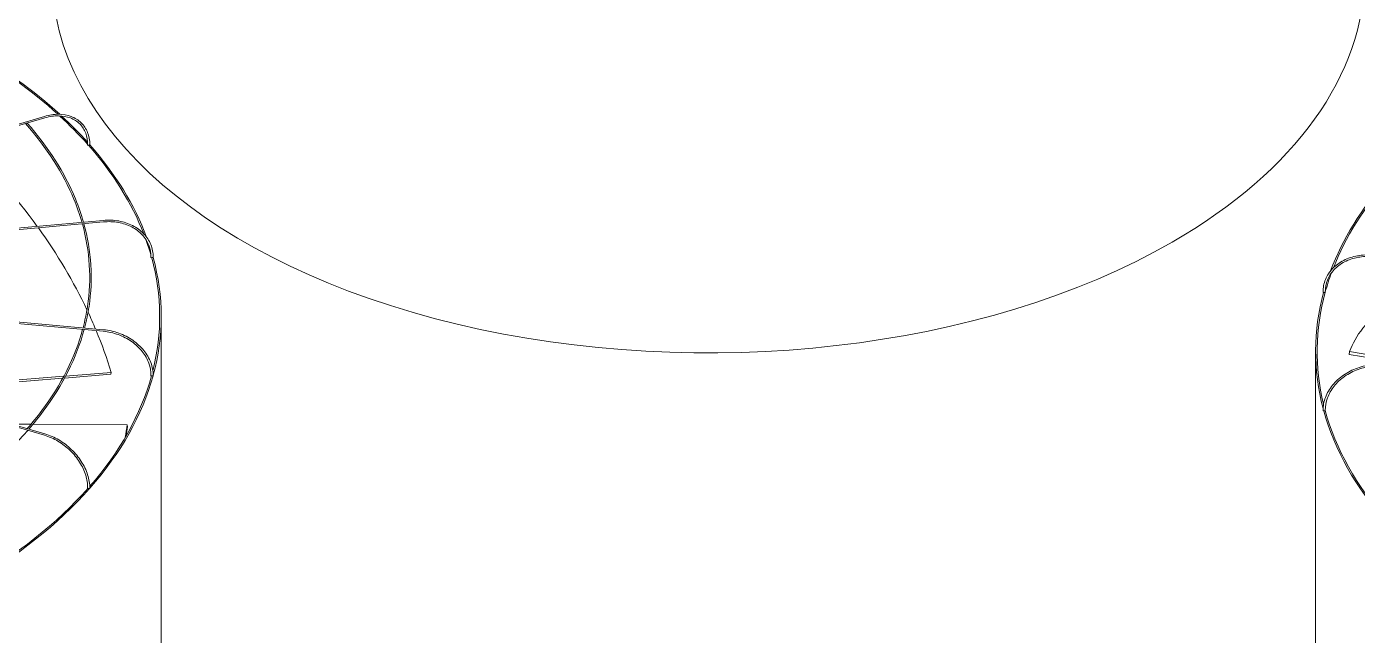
# Model space of a CAD drawing. Header units: millimetres. Extents: x -312439 to 477422, y -331570 to 212570.
# Drawn here: x 395179 to 395710, y 92959 to 93202 of the extents above; entities that cross this region are included whole.
import ezdxf

# ---------------------------------------------------------------- set-up
doc = ezdxf.new("R2010")
doc.units = ezdxf.units.MM

msp = doc.modelspace()

# ---------------------------------------------------------------- linework, layer by layer
at = {"color": 0, "linetype": 'Continuous', "lineweight": 0, "extrusion": (8.40036e-17, 0.816497, 0.57735)}
for p, q in [((394993.64, 93109.95), (395185.807, 93166.481)), ((394994.049, 93109.432), (395185.979, 93165.893)), ((394995.984, 93105.375), (395209.283, 93124.88)), ((394996.098, 93104.771), (395209.339, 93124.27)), ((394995.717, 93100.046), (395209.283, 93080.517)), ((395209.339, 93081.127), (394995.897, 93100.645)), ((394992.95, 93095.65), (395185.807, 93038.916)), ((395185.979, 93039.504), (394993.41, 93096.153)), ((395232.408, 92945.686), (395232.408, 93086.426)), ((395693.628, 92931.759), (395693.628, 93072.499)), ((395707.033, 93071.241), (395707.197, 93072.386)), ((395707.197, 93072.386), (395723.584, 93069.658)), ((395723.888, 93068.435), (395707.033, 93071.241)), ((395127.95, 93057.261), (395193.51, 93062.564)), ((395193.083, 93061.771), (395128.141, 93056.518)), ((395212.221, 93063.319), (395193.812, 93061.83)), ((395194.235, 93062.622), (395212.426, 93064.094)), ((395212.221, 93063.319), (395212.426, 93064.094)), ((395180.378, 93043.334), (395172.818, 93043.376)), ((395218.839, 93043.12), (395181.173, 93043.329)), ((395219.003, 93042.359), (395218.839, 93043.12))]:
    msp.add_line(p, q, dxfattribs=at)
at = {"color": 0, "linetype": 'Continuous', "lineweight": 0}
for centre, major_axis, ratio, start_param, end_param in [((395450.957, 93223.261), (262.225, 0), 0.5773503, 3.1415927, 5.4977871), ((395450.957, 93223.261), (262.225, 0), 0.5773503, 5.4977871, 6.2831853), ((394970.183, 93086.426), (-261.613, 0), 0.5773503, 3.7066773, 3.9265771), ((394970.183, 93086.426), (-262.225, 0), 0.5773503, 3.705131, 3.9265633), ((394970.183, 93086.426), (-261.613, 0), 0.5773503, 3.6151503, 3.7017035), ((394970.183, 93086.426), (-262.225, 0), 0.5773503, 3.6198551, 3.6998544), ((394970.388, 93044.517), (244.29, -64.884), 0.7560981, 0.7473423, 0.9452164), ((395203.31, 93155.1), (-0.306, 0.005), 0.5715189, 0, 0.4809344), ((395203.31, 93155.1), (-0.306, 0.005), 0.5715189, 0.4809344, 2.0517307), ((394970.183, 93086.426), (-261.613, 0), 0.5773503, 3.3623861, 3.6122993), ((395203.582, 93155.18), (-0.306, 0), 0.5773503, 1.5184711, 3.1415927), ((394970.183, 93086.426), (-262.225, 0), 0.5773503, 3.3525846, 3.6125039), ((395955.853, 93072.499), (-262.225, 0), 0.5773503, 5.8129334, 6.0685314), ((395955.853, 93072.499), (-261.613, 0), 0.5773503, 5.8119417, 6.0598961), ((394970.388, 93044.517), (244.29, -64.884), 0.7560981, 0.5676523, 0.7441319), ((394970.183, 93086.426), (-261.613, 0), 0.5773503, 3.3053341, 3.3466211), ((395228.618, 93110.13), (-0.306, 0.006), 0.5752952, 0, 0.1678974), ((395228.618, 93110.13), (-0.306, 0.006), 0.5752952, 0.1678974, 1.7386937), ((394970.183, 93086.426), (-261.613, 0), 0.5773503, 2.9976529, 3.2980059), ((395228.92, 93110.158), (-0.306, 0), 0.5773503, 1.2043118, 3.1415927), ((394970.183, 93086.426), (-262.225, 0), 0.5773503, 2.9856485, 3.2984345), ((395955.853, 93072.499), (-261.613, 0), 0.5773503, 6.0736106, 6.1250005), ((395955.853, 93072.499), (-262.225, 0), 0.5773503, 6.126925, 6.4343205), ((395955.853, 93072.499), (-261.613, 0), 0.5773503, 6.1262297, 6.4235661), ((395696.899, 93096.231), (0.306, 0), 0.5773503, 3.1415927, 5.0788735), ((395697.202, 93096.203), (0.306, 0.006), 0.5752952, 4.5444916, 6.1152879), ((395697.202, 93096.203), (0.306, 0.006), 0.5752952, 6.1152879, 6.2831853), ((394970.388, 93044.517), (244.29, -64.884), 0.7560981, 0.5274276, 0.562586), ((395956.018, 93030.961), (-250.189, 35.961), 0.3284711, 5.9728515, 6.2156373), ((394970.388, 93044.517), (244.29, -64.884), 0.7560981, 0.4379774, 0.5241031), ((394970.183, 93086.426), (-261.613, 0), 0.5773503, 2.6753447, 2.9836943), ((394970.183, 93086.426), (-262.225, 0), 0.5773503, 2.6707914, 2.9843582), ((395228.618, 93062.846), (-0.306, 0.006), 0.5792658, 0, 1.4246091), ((395228.92, 93062.818), (-0.306, 0), 0.5773503, 0.8901525, 3.1415927), ((395696.899, 93048.892), (0.306, 0), 0.5773503, 3.1415927, 5.3930328), ((395955.853, 93072.499), (-262.225, 0), 0.5773503, 0.15775, 0.4689102), ((395697.202, 93048.919), (0.306, 0.006), 0.5792658, 4.8585762, 6.2831853), ((395955.853, 93072.499), (-261.613, 0), 0.5773503, 0.1573017, 0.4645126), ((394970.018, 93044.503), (247.048, 53.431), 0.7719474, 5.9775334, 6.0030301), ((394970.183, 93043.742), (247.048, 53.431), 0.7719474, 5.9850347, 6.0030301), ((394970.183, 93086.426), (-262.225, 0), 0.5773503, 2.0421116, 2.6702774), ((394970.183, 93086.426), (-261.613, 0), 0.5773503, 2.358999, 2.669365), ((395203.31, 93017.876), (-0.306, 0.005), 0.5830421, 0, 1.1094484), ((395203.582, 93017.796), (-0.306, 0), 0.5773503, 0.5759933, 3.1415927)]:
    msp.add_ellipse(centre, major_axis=major_axis, ratio=ratio, start_param=start_param, end_param=end_param, dxfattribs=at)
for points, knots in [([(395203.889, 93155.18), (395203.889, 93156.913), (395203.589, 93158.563), (395202.414, 93161.532), (395201.537, 93162.851), (395199.297, 93165.018), (395197.933, 93165.866), (395194.862, 93167.007), (395193.155, 93167.301), (395189.566, 93167.314), (395187.685, 93167.033), (395185.807, 93166.481)], [4.712389, 4.712389, 4.712389, 4.712389, 5.0265482, 5.0265482, 5.3407075, 5.3407075, 5.6548668, 5.6548668, 5.969026, 5.969026, 6.2831853, 6.2831853, 6.2831853, 6.2831853]), ([(395200.74, 93124.099), (395199.853, 93127.207), (395198.776, 93130.298), (395193.198, 93143.835), (395186.697, 93154.011), (395178.19, 93163.601)], [4.09036759, 4.09036759, 4.09036759, 4.09036759, 4.16055829, 4.16055829, 4.40029723, 4.40029723, 4.40029723, 4.40029723]), ([(395201.361, 93124.156), (395200.475, 93127.274), (395199.4, 93130.375), (395193.828, 93143.965), (395187.332, 93154.175), (395178.839, 93163.792)], [4.08953528, 4.08953528, 4.08953528, 4.08953528, 4.15944113, 4.15944113, 4.39851052, 4.39851052, 4.39851052, 4.39851052]), ([(395185.979, 93165.893), (395187.795, 93166.427), (395189.608, 93166.694), (395193.042, 93166.671), (395194.664, 93166.381), (395197.556, 93165.281), (395198.827, 93164.471), (395200.902, 93162.413), (395201.706, 93161.164), (395202.771, 93158.341), (395203.031, 93156.767), (395203.003, 93155.105)], [0, 0, 0, 0, 0.317268, 0.317268, 0.6345361, 0.6345361, 0.9518041, 0.9518041, 1.2690722, 1.2690722, 1.5863402, 1.5863402, 1.5863402, 1.5863402]), ([(395229.226, 93110.158), (395229.226, 93111.894), (395228.893, 93113.602), (395227.594, 93116.788), (395226.629, 93118.266), (395224.164, 93120.845), (395222.666, 93121.946), (395219.286, 93123.666), (395217.405, 93124.286), (395213.443, 93124.988), (395211.363, 93125.07), (395209.283, 93124.88)], [4.712389, 4.712389, 4.712389, 4.712389, 5.0265482, 5.0265482, 5.3407075, 5.3407075, 5.6548668, 5.6548668, 5.969026, 5.969026, 6.2831853, 6.2831853, 6.2831853, 6.2831853]), ([(395201.172, 93081.874), (395201.928, 93084.73), (395202.524, 93087.599), (395204.625, 93101.477), (395203.935, 93112.594), (395200.909, 93123.499)], [3.77541609, 3.77541609, 3.77541609, 3.77541609, 3.83978539, 3.83978539, 4.08585643, 4.08585643, 4.08585643, 4.08585643]), ([(395201.79, 93081.817), (395202.544, 93084.68), (395203.139, 93087.557), (395205.236, 93101.473), (395204.547, 93112.624), (395201.529, 93123.556)], [3.77616248, 3.77616248, 3.77616248, 3.77616248, 3.84020832, 3.84020832, 4.08505688, 4.08505688, 4.08505688, 4.08505688]), ([(395209.339, 93124.27), (395211.355, 93124.454), (395213.369, 93124.372), (395217.192, 93123.684), (395219.001, 93123.078), (395222.232, 93121.407), (395223.654, 93120.343), (395225.973, 93117.864), (395226.87, 93116.45), (395228.055, 93113.412), (395228.342, 93111.788), (395228.311, 93110.136)], [6.2831853, 6.2831853, 6.2831853, 6.2831853, 6.6004533, 6.6004533, 6.9177214, 6.9177214, 7.2349894, 7.2349894, 7.5522575, 7.5522575, 7.8695255, 7.8695255, 7.8695255, 7.8695255]), ([(395696.593, 93096.231), (395696.593, 93097.967), (395696.926, 93099.675), (395698.225, 93102.861), (395699.191, 93104.339), (395701.655, 93106.918), (395703.154, 93108.019), (395706.533, 93109.74), (395708.414, 93110.36), (395712.376, 93111.061), (395714.457, 93111.143), (395716.536, 93110.953)], [4.712389, 4.712389, 4.712389, 4.712389, 5.0265482, 5.0265482, 5.3407075, 5.3407075, 5.6548668, 5.6548668, 5.969026, 5.969026, 6.2831853, 6.2831853, 6.2831853, 6.2831853]), ([(395716.48, 93110.343), (395714.465, 93110.528), (395712.451, 93110.445), (395708.627, 93109.757), (395706.818, 93109.151), (395703.587, 93107.48), (395702.165, 93106.416), (395699.846, 93103.937), (395698.949, 93102.523), (395697.765, 93099.485), (395697.477, 93097.861), (395697.508, 93096.209)], [6.2831853, 6.2831853, 6.2831853, 6.2831853, 6.6004533, 6.6004533, 6.9177214, 6.9177214, 7.2349894, 7.2349894, 7.5522575, 7.5522575, 7.8695255, 7.8695255, 7.8695255, 7.8695255]), ([(395178.884, 93041.591), (395180.968, 93043.979), (395182.928, 93046.402), (395192.504, 93059.218), (395197.975, 93070.137), (395201.011, 93081.273)], [3.46025293, 3.46025293, 3.46025293, 3.46025293, 3.51974047, 3.51974047, 3.77090484, 3.77090484, 3.77090484, 3.77090484]), ([(395179.531, 93041.401), (395181.574, 93043.752), (395183.498, 93046.137), (395193.082, 93058.983), (395198.584, 93069.986), (395201.63, 93081.217)], [3.4620089, 3.4620089, 3.4620089, 3.4620089, 3.52025567, 3.52025567, 3.77168417, 3.77168417, 3.77168417, 3.77168417]), ([(395209.283, 93080.517), (395211.299, 93080.333), (395213.315, 93079.882), (395217.146, 93078.491), (395218.96, 93077.552), (395222.204, 93075.282), (395223.633, 93073.951), (395225.964, 93071.033), (395226.865, 93069.446), (395228.055, 93066.178), (395228.342, 93064.498), (395228.311, 93062.852)], [0, 0, 0, 0, 0.317268, 0.317268, 0.6345361, 0.6345361, 0.9518041, 0.9518041, 1.2690722, 1.2690722, 1.5863402, 1.5863402, 1.5863402, 1.5863402]), ([(395229.226, 93062.818), (395229.226, 93064.555), (395228.894, 93066.319), (395227.6, 93069.729), (395226.639, 93071.375), (395224.186, 93074.39), (395222.695, 93075.759), (395219.327, 93078.089), (395217.452, 93079.051), (395213.497, 93080.474), (395211.419, 93080.937), (395209.339, 93081.127)], [4.712389, 4.712389, 4.712389, 4.712389, 5.0265482, 5.0265482, 5.3407075, 5.3407075, 5.6548668, 5.6548668, 5.969026, 5.969026, 6.2831853, 6.2831853, 6.2831853, 6.2831853]), ([(395696.593, 93048.892), (395696.593, 93050.628), (395696.926, 93052.392), (395698.22, 93055.802), (395699.181, 93057.448), (395701.633, 93060.463), (395703.124, 93061.832), (395706.492, 93064.162), (395708.368, 93065.124), (395712.322, 93066.548), (395714.401, 93067.01), (395716.48, 93067.2)], [4.712389, 4.712389, 4.712389, 4.712389, 5.0265482, 5.0265482, 5.3407075, 5.3407075, 5.6548668, 5.6548668, 5.969026, 5.969026, 6.2831853, 6.2831853, 6.2831853, 6.2831853]), ([(395716.536, 93066.59), (395714.521, 93066.406), (395712.504, 93065.955), (395708.674, 93064.565), (395706.859, 93063.626), (395703.616, 93061.355), (395702.187, 93060.024), (395699.856, 93057.106), (395698.954, 93055.52), (395697.765, 93052.252), (395697.477, 93050.571), (395697.508, 93048.925)], [0, 0, 0, 0, 0.317268, 0.317268, 0.6345361, 0.6345361, 0.9518041, 0.9518041, 1.2690722, 1.2690722, 1.5863402, 1.5863402, 1.5863402, 1.5863402]), ([(395136.633, 93006.89), (395139.549, 93008.592), (395142.388, 93010.339), (395158.532, 93020.818), (395169.972, 93030.511), (395179.087, 93040.893)], [3.14696065, 3.14696065, 3.14696065, 3.14696065, 3.20003933, 3.20003933, 3.45780979, 3.45780979, 3.45780979, 3.45780979]), ([(395185.807, 93038.916), (395187.622, 93038.382), (395189.441, 93037.581), (395192.9, 93035.523), (395194.539, 93034.266), (395197.472, 93031.425), (395198.766, 93029.84), (395200.876, 93026.504), (395201.693, 93024.753), (395202.771, 93021.263), (395203.031, 93019.525), (395203.003, 93017.882)], [6.2831853, 6.2831853, 6.2831853, 6.2831853, 6.6004533, 6.6004533, 6.9177214, 6.9177214, 7.2349894, 7.2349894, 7.5522575, 7.5522575, 7.8695255, 7.8695255, 7.8695255, 7.8695255]), ([(395203.889, 93017.796), (395203.889, 93019.529), (395203.589, 93021.343), (395202.427, 93024.964), (395201.564, 93026.769), (395199.359, 93030.198), (395198.018, 93031.822), (395194.987, 93034.731), (395193.298, 93036.017), (395189.733, 93038.127), (395187.858, 93038.951), (395185.979, 93039.504)], [4.712389, 4.712389, 4.712389, 4.712389, 5.0265482, 5.0265482, 5.3407075, 5.3407075, 5.6548668, 5.6548668, 5.969026, 5.969026, 6.2831853, 6.2831853, 6.2831853, 6.2831853])]:
    msp.add_open_spline(points, degree=3, knots=knots, dxfattribs=at)

doc.saveas('drawing.dxf')
